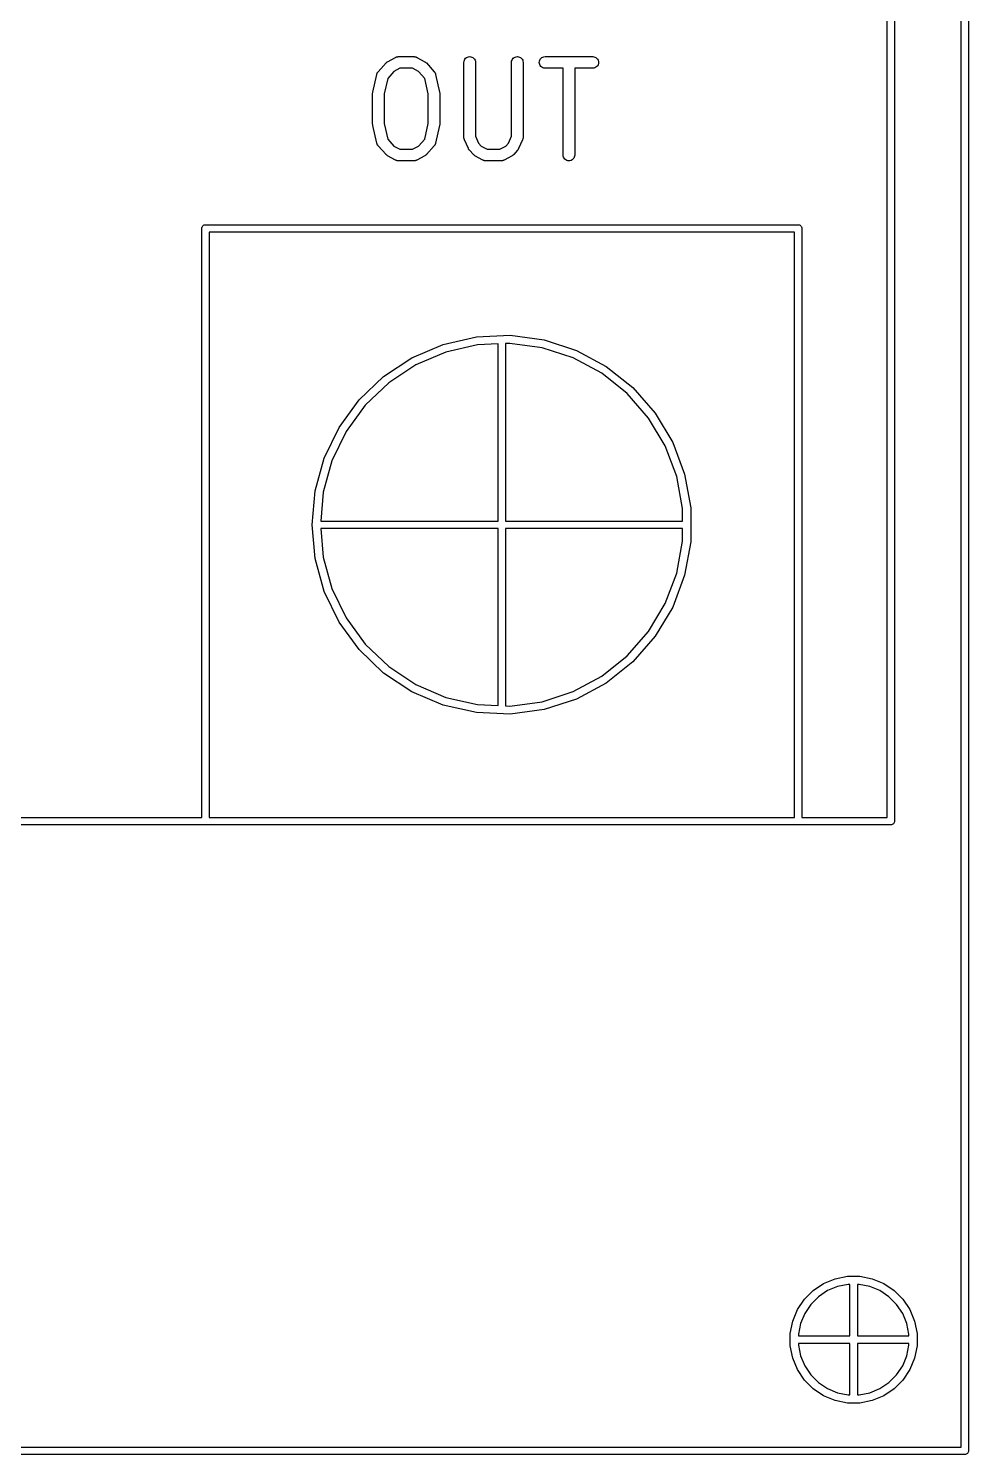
# Model space of a CAD drawing. Extents: x 17 to 118, y -205 to -5.
# Drawn here: x 92.14 to 117.52, y -204.78 to -166.29 of the extents above; entities that cross this region are included whole.
import ezdxf

# ---------------------------------------------------------------- set-up
doc = ezdxf.new("R2010")
doc.units = 0
doc.layers.add('BLACK', color=7, linetype='CONTINUOUS')

msp = doc.modelspace()

# ---------------------------------------------------------------- linework, layer by layer
at = {"layer": 'BLACK', "linetype": 'CONTINUOUS'}
for p, q in [((117.322, -204.582), (117.322, -4.7816)), ((117.522, -4.6865), (117.522, -204.677)), ((115.322, -187.582), (115.322, -137.945)), ((115.522, -137.85), (115.522, -187.677)), ((101.836, -167.184), (102.05, -167.065)), ((102.05, -167.065), (102.052, -167.064)), ((102.052, -167.064), (102.059, -167.061)), ((102.059, -167.061), (102.066, -167.057)), ((102.066, -167.057), (102.073, -167.055)), ((102.073, -167.055), (102.08, -167.052)), ((102.08, -167.052), (102.088, -167.05)), ((102.088, -167.05), (102.096, -167.048)), ((102.096, -167.048), (102.103, -167.047)), ((102.103, -167.047), (102.11, -167.046)), ((102.11, -167.046), (102.118, -167.046)), ((102.118, -167.046), (102.126, -167.045)), ((102.126, -167.045), (102.554, -167.045)), ((102.554, -167.045), (102.557, -167.045)), ((102.557, -167.045), (102.565, -167.046)), ((102.565, -167.046), (102.573, -167.046)), ((102.573, -167.046), (102.58, -167.048)), ((102.58, -167.048), (102.587, -167.048)), ((102.587, -167.048), (102.595, -167.051)), ((102.595, -167.051), (102.602, -167.053)), ((102.602, -167.053), (102.609, -167.055)), ((102.609, -167.055), (102.616, -167.058)), ((102.616, -167.058), (102.623, -167.061)), ((102.623, -167.061), (102.63, -167.065)), ((102.63, -167.065), (102.845, -167.184)), ((103.945, -167.09), (103.969, -167.07)), ((103.969, -167.07), (103.996, -167.056)), ((103.996, -167.056), (104.025, -167.048)), ((104.025, -167.048), (104.056, -167.045)), ((104.056, -167.045), (104.086, -167.048)), ((104.086, -167.048), (104.115, -167.057)), ((104.115, -167.057), (104.142, -167.072)), ((104.142, -167.072), (104.165, -167.091)), ((105.231, -167.09), (105.255, -167.07)), ((105.255, -167.07), (105.282, -167.056)), ((105.282, -167.056), (105.311, -167.048)), ((105.311, -167.048), (105.341, -167.045)), ((105.341, -167.045), (105.372, -167.048)), ((105.372, -167.048), (105.401, -167.057)), ((105.401, -167.057), (105.428, -167.072)), ((105.428, -167.072), (105.451, -167.091)), ((105.98, -167.09), (106.004, -167.071)), ((106.004, -167.071), (106.031, -167.057)), ((106.031, -167.057), (106.06, -167.048)), ((106.06, -167.048), (106.09, -167.045)), ((106.09, -167.045), (107.376, -167.045)), ((107.376, -167.045), (107.378, -167.045)), ((107.378, -167.045), (107.408, -167.048)), ((107.408, -167.048), (107.437, -167.058)), ((107.437, -167.058), (107.464, -167.072)), ((107.464, -167.072), (107.488, -167.092)), ((101.576, -167.461), (101.581, -167.454)), ((101.581, -167.454), (101.795, -167.216)), ((101.795, -167.216), (101.797, -167.214)), ((101.797, -167.214), (101.804, -167.208)), ((101.804, -167.208), (101.811, -167.201)), ((101.811, -167.201), (101.815, -167.198)), ((101.815, -167.198), (101.82, -167.194)), ((101.82, -167.194), (101.828, -167.189)), ((101.828, -167.189), (101.836, -167.184)), ((102.01, -167.444), (101.841, -167.633)), ((102.166, -167.357), (102.01, -167.444)), ((102.514, -167.357), (102.166, -167.357)), ((102.67, -167.444), (102.514, -167.357)), ((102.84, -167.633), (102.67, -167.444)), ((102.845, -167.184), (102.847, -167.185)), ((102.847, -167.185), (102.854, -167.19)), ((102.854, -167.19), (102.862, -167.195)), ((102.862, -167.195), (102.867, -167.199)), ((102.867, -167.199), (102.871, -167.202)), ((102.871, -167.202), (102.878, -167.209)), ((102.878, -167.209), (102.885, -167.216)), ((102.885, -167.216), (103.099, -167.454)), ((103.099, -167.454), (103.101, -167.455)), ((103.101, -167.455), (103.105, -167.462)), ((103.898, -167.199), (103.902, -167.169)), ((103.898, -167.201), (103.898, -167.199)), ((103.898, -169.225), (103.898, -167.201)), ((103.902, -167.169), (103.911, -167.14)), ((103.911, -167.14), (103.926, -167.113)), ((103.926, -167.113), (103.945, -167.09)), ((104.165, -167.091), (104.185, -167.115)), ((104.185, -167.115), (104.199, -167.142)), ((104.199, -167.142), (104.208, -167.171)), ((104.208, -167.171), (104.211, -167.201)), ((104.211, -167.201), (104.211, -169.192)), ((105.184, -167.199), (105.187, -167.169)), ((105.184, -167.201), (105.184, -167.199)), ((105.184, -169.192), (105.184, -167.201)), ((105.187, -167.169), (105.197, -167.14)), ((105.197, -167.14), (105.211, -167.113)), ((105.211, -167.113), (105.231, -167.09)), ((105.451, -167.091), (105.47, -167.115)), ((105.47, -167.115), (105.485, -167.142)), ((105.485, -167.142), (105.493, -167.171)), ((105.493, -167.171), (105.496, -167.201)), ((105.496, -167.201), (105.496, -169.225)), ((105.934, -167.2), (105.937, -167.17)), ((105.937, -167.231), (105.934, -167.2)), ((105.937, -167.17), (105.946, -167.141)), ((105.945, -167.26), (105.937, -167.231)), ((105.959, -167.287), (105.945, -167.26)), ((105.946, -167.141), (105.961, -167.114)), ((105.979, -167.311), (105.959, -167.287)), ((105.961, -167.114), (105.98, -167.09)), ((106.002, -167.33), (105.979, -167.311)), ((106.029, -167.345), (106.002, -167.33)), ((106.058, -167.354), (106.029, -167.345)), ((106.088, -167.357), (106.058, -167.354)), ((106.09, -167.357), (106.088, -167.357)), ((106.577, -167.357), (106.09, -167.357)), ((106.577, -169.701), (106.577, -167.357)), ((107.376, -167.357), (106.889, -167.357)), ((106.889, -167.357), (106.889, -169.701)), ((107.406, -167.355), (107.376, -167.357)), ((107.435, -167.346), (107.406, -167.355)), ((107.462, -167.331), (107.435, -167.346)), ((107.486, -167.312), (107.462, -167.331)), ((107.505, -167.289), (107.486, -167.312)), ((107.488, -167.092), (107.507, -167.116)), ((107.52, -167.262), (107.505, -167.289)), ((107.507, -167.116), (107.521, -167.143)), ((107.529, -167.233), (107.52, -167.262)), ((107.521, -167.143), (107.529, -167.172)), ((107.529, -167.172), (107.532, -167.202)), ((107.532, -167.202), (107.529, -167.233)), ((101.438, -168), (101.545, -167.524)), ((101.545, -167.522), (101.548, -167.514)), ((101.545, -167.524), (101.545, -167.522)), ((101.548, -167.514), (101.55, -167.506)), ((101.55, -167.506), (101.553, -167.5)), ((101.553, -167.5), (101.555, -167.493)), ((101.555, -167.493), (101.56, -167.486)), ((101.56, -167.486), (101.563, -167.478)), ((101.563, -167.478), (101.567, -167.473)), ((101.567, -167.473), (101.571, -167.467)), ((101.571, -167.467), (101.576, -167.461)), ((101.841, -167.633), (101.746, -168.052)), ((102.934, -168.052), (102.84, -167.633)), ((103.105, -167.462), (103.111, -167.469)), ((103.111, -167.469), (103.114, -167.475)), ((103.114, -167.475), (103.118, -167.48)), ((103.118, -167.48), (103.122, -167.488)), ((103.122, -167.488), (103.126, -167.495)), ((103.126, -167.495), (103.128, -167.502)), ((103.128, -167.502), (103.131, -167.508)), ((103.131, -167.508), (103.133, -167.516)), ((103.133, -167.516), (103.135, -167.524)), ((103.135, -167.524), (103.243, -168)), ((101.434, -168.031), (101.436, -168.016)), ((101.434, -168.032), (101.434, -168.031)), ((101.434, -168.031), (101.434, -168.031)), ((101.434, -168.035), (101.434, -168.032)), ((101.434, -168.868), (101.434, -168.035)), ((101.436, -168.016), (101.437, -168.002)), ((101.437, -168.002), (101.438, -168.001)), ((101.438, -168.001), (101.438, -168)), ((101.746, -168.052), (101.746, -168.851)), ((102.934, -168.851), (102.934, -168.052)), ((103.243, -168), (103.243, -168.002)), ((103.243, -168.002), (103.243, -168.003)), ((103.243, -168.003), (103.243, -168.004)), ((103.243, -168.004), (103.245, -168.018)), ((103.245, -168.018), (103.246, -168.033)), ((103.246, -168.033), (103.246, -168.034)), ((103.246, -168.034), (103.246, -168.035)), ((103.246, -168.035), (103.246, -168.868)), ((101.434, -168.869), (101.434, -168.868)), ((101.434, -168.87), (101.434, -168.869)), ((101.436, -168.884), (101.434, -168.87)), ((101.437, -168.898), (101.436, -168.884)), ((101.437, -168.899), (101.437, -168.898)), ((101.437, -168.9), (101.437, -168.899)), ((101.438, -168.902), (101.437, -168.9)), ((101.545, -169.378), (101.438, -168.902)), ((101.746, -168.851), (101.841, -169.27)), ((102.84, -169.27), (102.934, -168.851)), ((103.243, -168.902), (103.135, -169.378)), ((103.245, -168.886), (103.243, -168.9)), ((103.243, -168.9), (103.243, -168.901)), ((103.243, -168.901), (103.243, -168.902)), ((103.246, -168.872), (103.245, -168.886)), ((103.246, -168.868), (103.246, -168.87)), ((103.246, -168.87), (103.246, -168.871)), ((103.246, -168.871), (103.246, -168.872)), ((101.548, -169.386), (101.545, -169.378)), ((101.841, -169.27), (102.01, -169.458)), ((102.67, -169.458), (102.84, -169.27)), ((103.135, -169.381), (103.132, -169.388)), ((103.135, -169.378), (103.135, -169.381)), ((103.898, -169.226), (103.898, -169.225)), ((103.898, -169.228), (103.898, -169.226)), ((103.9, -169.242), (103.898, -169.228)), ((103.901, -169.255), (103.9, -169.242)), ((103.902, -169.257), (103.901, -169.255)), ((103.902, -169.258), (103.902, -169.257)), ((103.906, -169.271), (103.902, -169.258)), ((103.91, -169.285), (103.906, -169.271)), ((103.911, -169.286), (103.91, -169.285)), ((103.911, -169.287), (103.911, -169.286)), ((103.912, -169.289), (103.911, -169.287)), ((104.019, -169.527), (103.912, -169.289)), ((104.211, -169.192), (104.294, -169.377)), ((104.294, -169.377), (104.367, -169.458)), ((105.027, -169.458), (105.101, -169.377)), ((105.101, -169.377), (105.184, -169.192)), ((105.483, -169.289), (105.376, -169.527)), ((105.484, -169.287), (105.483, -169.288)), ((105.483, -169.288), (105.483, -169.289)), ((105.488, -169.273), (105.484, -169.287)), ((105.492, -169.26), (105.488, -169.273)), ((105.493, -169.259), (105.492, -169.26)), ((105.495, -169.244), (105.493, -169.258)), ((105.493, -169.258), (105.493, -169.259)), ((105.496, -169.23), (105.495, -169.244)), ((105.496, -169.225), (105.496, -169.227)), ((105.496, -169.227), (105.496, -169.229)), ((105.496, -169.229), (105.496, -169.23)), ((101.549, -169.394), (101.548, -169.386)), ((101.552, -169.401), (101.549, -169.394)), ((101.554, -169.407), (101.552, -169.401)), ((101.559, -169.415), (101.554, -169.407)), ((101.562, -169.422), (101.559, -169.415)), ((101.566, -169.428), (101.562, -169.422)), ((101.569, -169.434), (101.566, -169.428)), ((101.575, -169.44), (101.569, -169.434)), ((101.58, -169.447), (101.575, -169.44)), ((101.581, -169.449), (101.58, -169.447)), ((101.795, -169.687), (101.581, -169.449)), ((101.802, -169.693), (101.795, -169.687)), ((101.809, -169.7), (101.802, -169.693)), ((101.814, -169.703), (101.809, -169.7)), ((101.818, -169.707), (101.814, -169.703)), ((101.826, -169.712), (101.818, -169.707)), ((101.834, -169.718), (101.826, -169.712)), ((101.836, -169.719), (101.834, -169.718)), ((102.05, -169.838), (101.836, -169.719)), ((102.01, -169.458), (102.166, -169.545)), ((102.166, -169.545), (102.514, -169.545)), ((102.514, -169.545), (102.67, -169.458)), ((102.845, -169.719), (102.63, -169.838)), ((102.852, -169.713), (102.845, -169.719)), ((102.861, -169.709), (102.852, -169.713)), ((102.865, -169.705), (102.861, -169.709)), ((102.87, -169.701), (102.865, -169.705)), ((102.876, -169.695), (102.87, -169.701)), ((102.883, -169.688), (102.876, -169.695)), ((102.885, -169.687), (102.883, -169.688)), ((103.099, -169.449), (102.885, -169.687)), ((103.104, -169.442), (103.099, -169.449)), ((103.11, -169.436), (103.104, -169.442)), ((103.113, -169.43), (103.11, -169.436)), ((103.117, -169.424), (103.113, -169.43)), ((103.121, -169.417), (103.117, -169.424)), ((103.125, -169.409), (103.121, -169.417)), ((103.127, -169.403), (103.125, -169.409)), ((103.13, -169.396), (103.127, -169.403)), ((103.132, -169.388), (103.13, -169.396)), ((104.023, -169.534), (104.019, -169.527)), ((104.026, -169.541), (104.023, -169.534)), ((104.031, -169.547), (104.026, -169.541)), ((104.034, -169.554), (104.031, -169.547)), ((104.039, -169.56), (104.034, -169.554)), ((104.044, -169.566), (104.039, -169.56)), ((104.045, -169.568), (104.044, -169.566)), ((104.153, -169.687), (104.045, -169.568)), ((104.16, -169.693), (104.153, -169.687)), ((104.166, -169.7), (104.16, -169.693)), ((104.171, -169.703), (104.166, -169.7)), ((104.175, -169.707), (104.171, -169.703)), ((104.183, -169.712), (104.175, -169.707)), ((104.191, -169.718), (104.183, -169.712)), ((104.193, -169.719), (104.191, -169.718)), ((104.407, -169.838), (104.193, -169.719)), ((104.367, -169.458), (104.524, -169.545)), ((104.524, -169.545), (104.871, -169.545)), ((104.871, -169.545), (105.027, -169.458)), ((105.202, -169.719), (104.988, -169.838)), ((105.21, -169.713), (105.202, -169.719)), ((105.218, -169.709), (105.21, -169.713)), ((105.222, -169.705), (105.218, -169.709)), ((105.227, -169.701), (105.222, -169.705)), ((105.233, -169.695), (105.227, -169.701)), ((105.241, -169.688), (105.233, -169.695)), ((105.242, -169.687), (105.241, -169.688)), ((105.349, -169.568), (105.242, -169.687)), ((105.354, -169.561), (105.349, -169.568)), ((105.359, -169.555), (105.354, -169.561)), ((105.363, -169.549), (105.359, -169.555)), ((105.367, -169.543), (105.363, -169.549)), ((105.371, -169.536), (105.367, -169.543)), ((105.375, -169.529), (105.371, -169.536)), ((105.376, -169.527), (105.375, -169.529)), ((106.58, -169.732), (106.577, -169.701)), ((106.589, -169.761), (106.58, -169.732)), ((106.603, -169.788), (106.589, -169.761)), ((106.877, -169.763), (106.862, -169.79)), ((106.886, -169.734), (106.877, -169.763)), ((106.889, -169.703), (106.886, -169.734)), ((106.889, -169.701), (106.889, -169.703)), ((102.057, -169.841), (102.05, -169.838)), ((102.064, -169.845), (102.057, -169.841)), ((102.071, -169.847), (102.064, -169.845)), ((102.078, -169.85), (102.071, -169.847)), ((102.086, -169.852), (102.078, -169.85)), ((102.093, -169.854), (102.086, -169.852)), ((102.101, -169.855), (102.093, -169.854)), ((102.108, -169.856), (102.101, -169.855)), ((102.116, -169.857), (102.108, -169.856)), ((102.124, -169.857), (102.116, -169.857)), ((102.126, -169.857), (102.124, -169.857)), ((102.554, -169.857), (102.126, -169.857)), ((102.562, -169.857), (102.554, -169.857)), ((102.57, -169.857), (102.562, -169.857)), ((102.578, -169.855), (102.57, -169.857)), ((102.585, -169.855), (102.578, -169.855)), ((102.592, -169.852), (102.585, -169.855)), ((102.6, -169.851), (102.592, -169.852)), ((102.607, -169.848), (102.6, -169.851)), ((102.614, -169.846), (102.607, -169.848)), ((102.621, -169.842), (102.614, -169.846)), ((102.628, -169.839), (102.621, -169.842)), ((102.63, -169.838), (102.628, -169.839)), ((104.415, -169.841), (104.407, -169.838)), ((104.422, -169.845), (104.415, -169.841)), ((104.428, -169.847), (104.422, -169.845)), ((104.435, -169.85), (104.428, -169.847)), ((104.443, -169.852), (104.435, -169.85)), ((104.451, -169.854), (104.443, -169.852)), ((104.458, -169.855), (104.451, -169.854)), ((104.465, -169.856), (104.458, -169.855)), ((104.473, -169.857), (104.465, -169.856)), ((104.481, -169.857), (104.473, -169.857)), ((104.483, -169.857), (104.481, -169.857)), ((104.912, -169.857), (104.483, -169.857)), ((104.92, -169.857), (104.912, -169.857)), ((104.928, -169.857), (104.92, -169.857)), ((104.935, -169.855), (104.928, -169.857)), ((104.942, -169.855), (104.935, -169.855)), ((104.95, -169.852), (104.942, -169.855)), ((104.957, -169.851), (104.95, -169.852)), ((104.964, -169.848), (104.957, -169.851)), ((104.971, -169.846), (104.964, -169.848)), ((104.978, -169.842), (104.971, -169.846)), ((104.986, -169.839), (104.978, -169.842)), ((104.988, -169.838), (104.986, -169.839)), ((106.622, -169.811), (106.603, -169.788)), ((106.646, -169.831), (106.622, -169.811)), ((106.673, -169.845), (106.646, -169.831)), ((106.702, -169.854), (106.673, -169.845)), ((106.732, -169.857), (106.702, -169.854)), ((106.762, -169.855), (106.732, -169.857)), ((106.792, -169.846), (106.762, -169.855)), ((106.819, -169.832), (106.792, -169.846)), ((106.842, -169.813), (106.819, -169.832)), ((106.862, -169.79), (106.842, -169.813)), ((96.8212, -171.682), (96.8232, -171.662)), ((96.8217, -171.687), (96.8212, -171.682)), ((96.8217, -187.582), (96.8217, -171.687)), ((96.8232, -171.662), (96.8289, -171.643)), ((96.8289, -171.643), (96.8382, -171.626)), ((96.8382, -171.626), (96.8507, -171.611)), ((96.8507, -171.611), (96.8659, -171.598)), ((96.8659, -171.598), (96.8833, -171.589)), ((96.8833, -171.589), (96.9021, -171.583)), ((96.9021, -171.583), (96.9168, -171.582)), ((96.9168, -171.582), (96.9217, -171.581)), ((96.9217, -171.581), (96.9266, -171.582)), ((96.9266, -171.582), (112.917, -171.582)), ((112.917, -171.582), (112.922, -171.581)), ((112.922, -171.581), (112.927, -171.582)), ((112.927, -171.582), (112.941, -171.583)), ((112.941, -171.583), (112.96, -171.589)), ((112.96, -171.589), (112.978, -171.598)), ((112.978, -171.598), (112.993, -171.611)), ((112.993, -171.611), (113.005, -171.626)), ((113.005, -171.626), (113.015, -171.643)), ((113.015, -171.643), (113.02, -171.662)), ((113.02, -171.662), (113.022, -171.682)), ((113.022, -171.682), (113.022, -171.687)), ((113.022, -171.687), (113.022, -187.582)), ((97.0217, -171.782), (97.0217, -187.582)), ((112.822, -171.782), (97.0217, -171.782)), ((112.822, -187.582), (112.822, -171.782)), ((103.34, -174.812), (104.234, -174.608)), ((104.234, -174.608), (105.151, -174.567)), ((105.151, -174.567), (106.061, -174.69)), ((106.061, -174.69), (106.934, -174.974)), ((102.496, -175.173), (103.34, -174.812)), ((103.408, -175.021), (102.6, -175.367)), ((104.264, -174.826), (103.408, -175.021)), ((104.822, -174.801), (104.264, -174.826)), ((104.822, -179.582), (104.822, -174.801)), ((105.142, -174.787), (105.022, -174.792)), ((105.022, -174.792), (105.022, -179.582)), ((106.012, -174.904), (105.142, -174.787)), ((106.848, -175.176), (106.012, -174.904)), ((106.934, -174.974), (107.742, -175.409)), ((101.729, -175.679), (102.496, -175.173)), ((102.6, -175.367), (101.867, -175.851)), ((107.621, -175.592), (106.848, -175.176)), ((107.742, -175.409), (108.46, -175.981)), ((101.066, -176.313), (101.729, -175.679)), ((101.867, -175.851), (101.232, -176.458)), ((108.308, -176.14), (107.621, -175.592)), ((100.526, -177.056), (101.066, -176.313)), ((108.886, -176.801), (108.308, -176.14)), ((108.46, -175.981), (109.064, -176.672)), ((101.232, -176.458), (100.715, -177.168)), ((109.064, -176.672), (109.535, -177.46)), ((100.128, -177.883), (100.526, -177.056)), ((109.336, -177.556), (108.886, -176.801)), ((100.715, -177.168), (100.334, -177.96)), ((109.535, -177.46), (109.857, -178.32)), ((109.645, -178.378), (109.336, -177.556)), ((99.884, -178.767), (100.128, -177.883)), ((100.334, -177.96), (100.1, -178.807)), ((109.802, -179.242), (109.645, -178.378)), ((109.857, -178.32), (110.021, -179.223)), ((99.8017, -179.682), (99.884, -178.767)), ((100.1, -178.807), (100.031, -179.582)), ((109.802, -179.582), (109.802, -179.242)), ((110.021, -179.223), (110.021, -179.671)), ((99.884, -180.596), (99.8017, -179.682)), ((100.031, -179.582), (104.822, -179.582)), ((105.022, -179.582), (109.802, -179.582)), ((110.021, -179.671), (110.022, -179.682)), ((110.022, -179.682), (110.021, -179.693)), ((110.021, -179.693), (110.021, -180.141)), ((100.031, -179.782), (100.1, -180.557)), ((104.822, -179.782), (100.031, -179.782)), ((104.822, -184.562), (104.822, -179.782)), ((105.022, -179.782), (105.022, -184.571)), ((109.802, -179.782), (105.022, -179.782)), ((109.645, -180.985), (109.802, -180.121)), ((109.802, -180.121), (109.802, -179.782)), ((110.021, -180.141), (109.857, -181.044)), ((100.128, -181.481), (99.884, -180.596)), ((100.1, -180.557), (100.334, -181.403)), ((109.336, -181.808), (109.645, -180.985)), ((109.857, -181.044), (109.535, -181.903)), ((100.526, -182.308), (100.128, -181.481)), ((100.334, -181.403), (100.715, -182.195)), ((108.886, -182.562), (109.336, -181.808)), ((109.535, -181.903), (109.064, -182.691)), ((101.066, -183.05), (100.526, -182.308)), ((100.715, -182.195), (101.232, -182.906)), ((108.308, -183.223), (108.886, -182.562)), ((109.064, -182.691), (108.46, -183.382)), ((101.729, -183.685), (101.066, -183.05)), ((101.232, -182.906), (101.867, -183.513)), ((107.621, -183.771), (108.308, -183.223)), ((101.867, -183.513), (102.6, -183.997)), ((108.46, -183.382), (107.742, -183.955)), ((102.496, -184.19), (101.729, -183.685)), ((102.6, -183.997), (103.408, -184.342)), ((106.848, -184.187), (107.621, -183.771)), ((107.742, -183.955), (106.934, -184.39)), ((103.34, -184.551), (102.496, -184.19)), ((103.408, -184.342), (104.264, -184.537)), ((106.012, -184.459), (106.848, -184.187)), ((106.934, -184.39), (106.061, -184.673)), ((104.234, -184.755), (103.34, -184.551)), ((105.151, -184.796), (104.234, -184.755)), ((104.264, -184.537), (104.822, -184.562)), ((105.022, -184.571), (105.142, -184.577)), ((105.142, -184.577), (106.012, -184.459)), ((106.061, -184.673), (105.151, -184.796)), ((96.9168, -187.782), (87.9266, -187.782)), ((88.0217, -187.582), (96.8217, -187.582)), ((96.9217, -187.782), (96.9168, -187.782)), ((96.9266, -187.782), (96.9217, -187.782)), ((112.917, -187.782), (96.9266, -187.782)), ((97.0217, -187.582), (112.822, -187.582)), ((112.922, -187.782), (112.917, -187.782)), ((112.927, -187.782), (112.922, -187.782)), ((115.417, -187.782), (112.927, -187.782)), ((113.022, -187.582), (115.322, -187.582)), ((115.422, -187.782), (115.417, -187.782)), ((115.427, -187.782), (115.422, -187.782)), ((115.441, -187.78), (115.427, -187.782)), ((115.46, -187.774), (115.441, -187.78)), ((115.478, -187.765), (115.46, -187.774)), ((115.493, -187.753), (115.478, -187.765)), ((115.505, -187.737), (115.493, -187.753)), ((115.515, -187.72), (115.505, -187.737)), ((115.52, -187.701), (115.515, -187.72)), ((115.522, -187.682), (115.52, -187.701)), ((115.522, -187.677), (115.522, -187.682)), ((113.331, -200.352), (113.611, -200.165)), ((113.611, -200.165), (113.922, -200.036)), ((113.922, -200.036), (114.253, -199.97)), ((114.253, -199.97), (114.59, -199.97)), ((114.59, -199.97), (114.921, -200.036)), ((114.921, -200.036), (115.233, -200.165)), ((115.233, -200.165), (115.513, -200.352)), ((113.092, -200.59), (113.331, -200.352)), ((113.47, -200.522), (113.262, -200.73)), ((113.715, -200.359), (113.47, -200.522)), ((113.986, -200.246), (113.715, -200.359)), ((114.275, -200.189), (113.986, -200.246)), ((114.322, -200.189), (114.275, -200.189)), ((114.322, -201.582), (114.322, -200.189)), ((114.522, -200.189), (114.522, -201.582)), ((114.569, -200.189), (114.522, -200.189)), ((114.857, -200.246), (114.569, -200.189)), ((115.129, -200.359), (114.857, -200.246)), ((115.373, -200.522), (115.129, -200.359)), ((115.581, -200.73), (115.373, -200.522)), ((115.513, -200.352), (115.751, -200.59)), ((112.776, -201.182), (112.905, -200.871)), ((112.905, -200.871), (113.092, -200.59)), ((113.262, -200.73), (113.099, -200.975)), ((115.745, -200.975), (115.581, -200.73)), ((115.751, -200.59), (115.939, -200.871)), ((115.939, -200.871), (116.068, -201.182)), ((112.71, -201.513), (112.776, -201.182)), ((112.986, -201.246), (112.929, -201.535)), ((113.099, -200.975), (112.986, -201.246)), ((115.857, -201.246), (115.745, -200.975)), ((115.914, -201.535), (115.857, -201.246)), ((116.068, -201.182), (116.133, -201.513)), ((112.71, -201.85), (112.71, -201.513)), ((112.929, -201.535), (112.929, -201.582)), ((112.929, -201.582), (114.322, -201.582)), ((114.522, -201.582), (115.914, -201.582)), ((115.914, -201.582), (115.914, -201.535)), ((116.133, -201.513), (116.133, -201.85)), ((112.776, -202.181), (112.71, -201.85)), ((112.929, -201.782), (112.929, -201.829)), ((114.322, -201.782), (112.929, -201.782)), ((112.929, -201.829), (112.986, -202.117)), ((114.322, -203.174), (114.322, -201.782)), ((114.522, -201.782), (114.522, -203.174)), ((115.914, -201.782), (114.522, -201.782)), ((115.857, -202.117), (115.914, -201.829)), ((115.914, -201.829), (115.914, -201.782)), ((116.133, -201.85), (116.068, -202.181)), ((112.905, -202.492), (112.776, -202.181)), ((112.986, -202.117), (113.099, -202.389)), ((113.099, -202.389), (113.262, -202.633)), ((115.581, -202.633), (115.745, -202.389)), ((115.745, -202.389), (115.857, -202.117)), ((116.068, -202.181), (115.939, -202.492)), ((113.092, -202.773), (112.905, -202.492)), ((113.331, -203.011), (113.092, -202.773)), ((113.262, -202.633), (113.47, -202.841)), ((113.47, -202.841), (113.715, -203.005)), ((115.129, -203.005), (115.373, -202.841)), ((115.373, -202.841), (115.581, -202.633)), ((115.751, -202.773), (115.513, -203.011)), ((115.939, -202.492), (115.751, -202.773)), ((113.611, -203.199), (113.331, -203.011)), ((113.922, -203.328), (113.611, -203.199)), ((113.715, -203.005), (113.986, -203.117)), ((113.986, -203.117), (114.275, -203.174)), ((114.275, -203.174), (114.322, -203.174)), ((114.522, -203.174), (114.569, -203.174)), ((114.569, -203.174), (114.857, -203.117)), ((114.857, -203.117), (115.129, -203.005)), ((115.233, -203.199), (114.921, -203.328)), ((115.513, -203.011), (115.233, -203.199)), ((114.253, -203.393), (113.922, -203.328)), ((114.59, -203.393), (114.253, -203.393)), ((114.921, -203.328), (114.59, -203.393)), ((117.417, -204.782), (17.4266, -204.782)), ((17.5217, -204.582), (117.322, -204.582)), ((117.422, -204.782), (117.417, -204.782)), ((117.427, -204.782), (117.422, -204.782)), ((117.441, -204.78), (117.427, -204.782)), ((117.46, -204.774), (117.441, -204.78)), ((117.478, -204.765), (117.46, -204.774)), ((117.493, -204.753), (117.478, -204.765)), ((117.505, -204.737), (117.493, -204.753)), ((117.515, -204.72), (117.505, -204.737)), ((117.52, -204.701), (117.515, -204.72)), ((117.522, -204.682), (117.52, -204.701)), ((117.522, -204.677), (117.522, -204.682))]:
    msp.add_line(p, q, dxfattribs=at)

doc.saveas('drawing.dxf')
